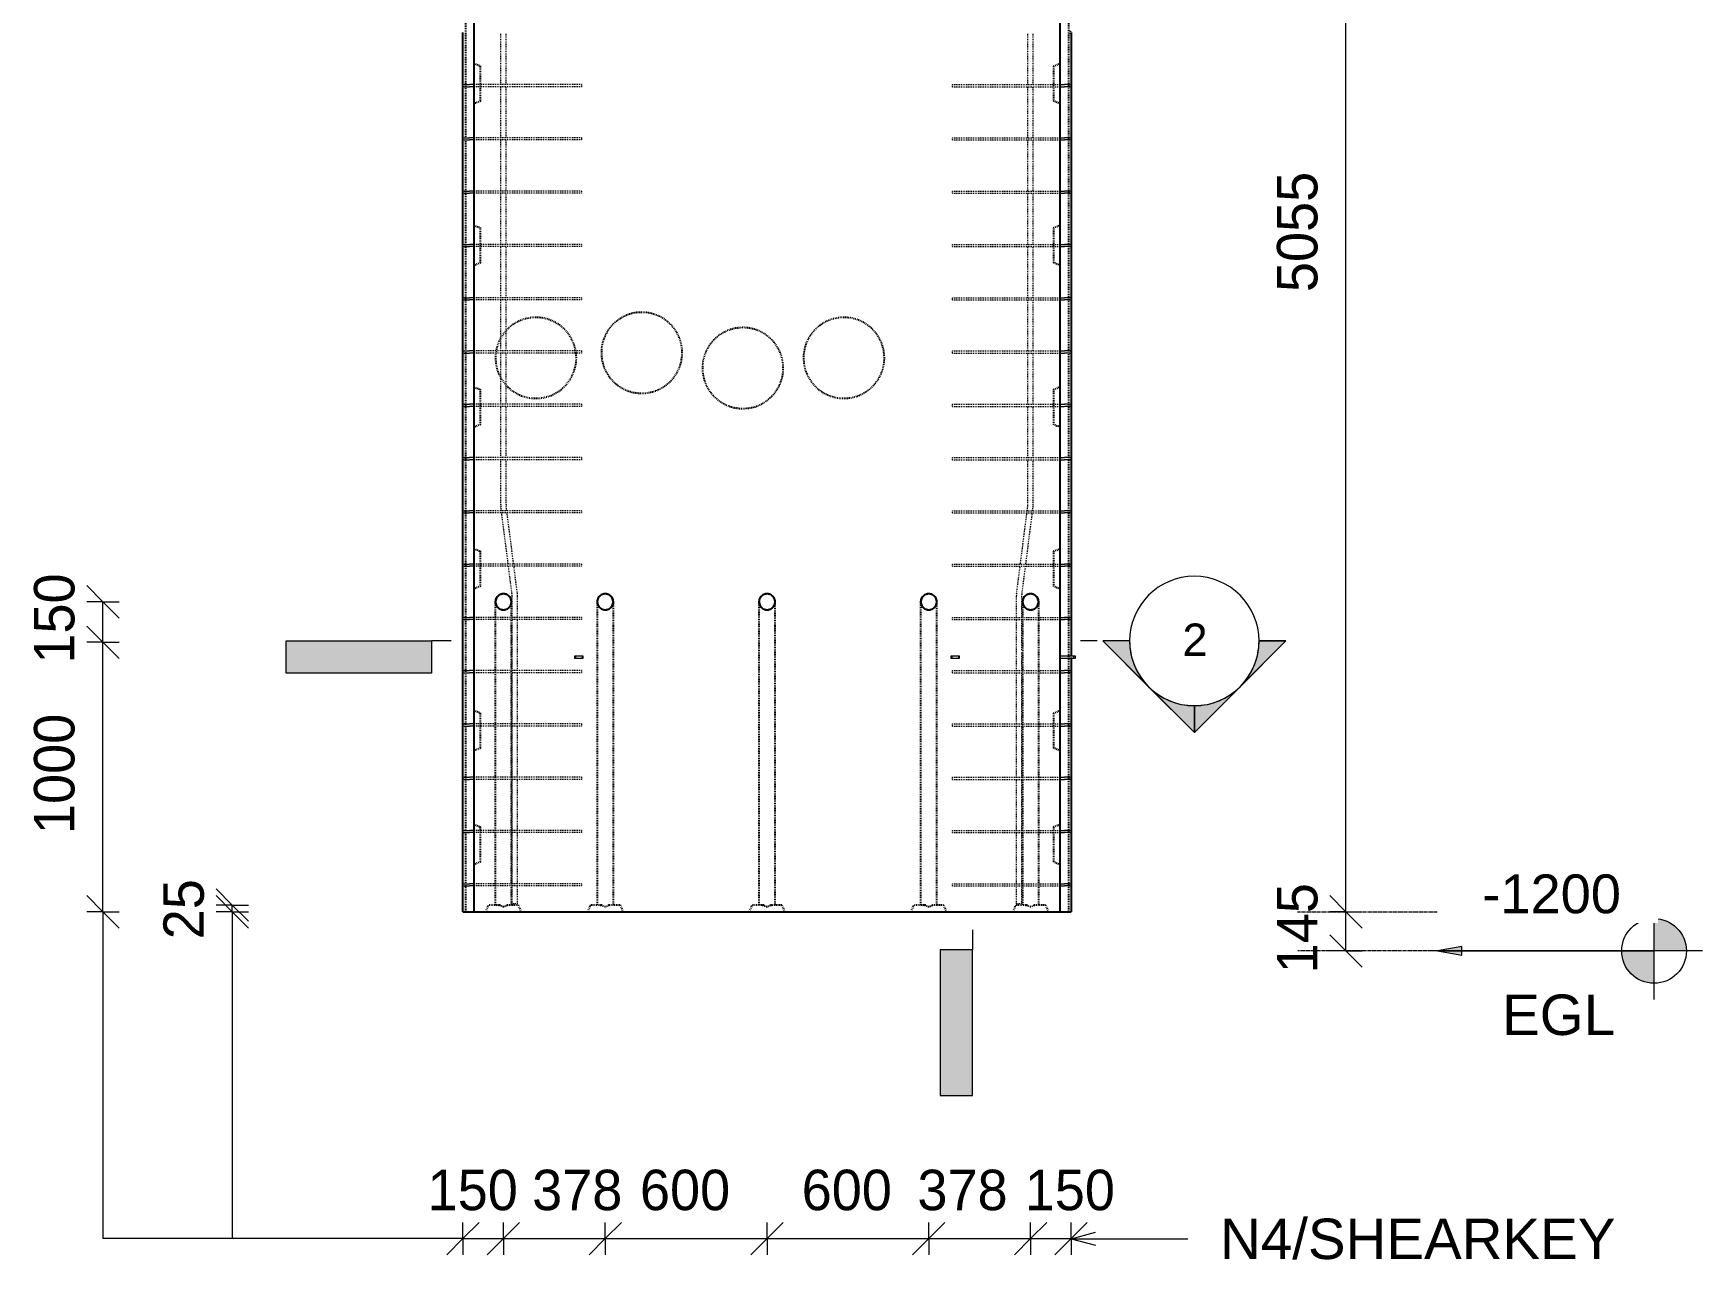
# Model space of a CAD drawing. Header units: millimetres. Extents: x -2679 to 14505, y -2685 to 13006.
# Drawn here: x 1641 to 7834, y -2685 to 1864 of the extents above; entities that cross this region are included whole.
import ezdxf

# ---------------------------------------------------------------- set-up
doc = ezdxf.new("R2010")
doc.units = ezdxf.units.MM
doc.linetypes.add('Dash', pattern=[6.36, 3.18, -3.18])
doc.linetypes.add('Overhead', pattern=[3.97, 2.38, -1.59])
for name, color, linetype, lineweight in [('A-ANNO-DIMS', 211, 'Continuous', 9), ('A-ANNO-DIMS-60', 211, 'Continuous', 9), ('A-DETL-MBND', 5, 'Continuous', 18), ('A-FLOR-OVHD', 1, 'Overhead', 18), ('A-GENM', 13, 'Continuous', 18), ('A-WALL', 113, 'Continuous', 25), ('A-WALL-HDLN', 110, 'Dash', 25), ('G-ANNO-DIMS', 111, 'Continuous', 9), ('G-ANNO-SYMB', 111, 'Continuous', 9), ('G-ANNO-TEXT', 231, 'Continuous', 9), ('S-RBAR', 171, 'Continuous', 18)]:
    doc.layers.add(name, color=color, linetype=linetype, lineweight=lineweight)
doc.styles.add('Arial', font='arial.ttf', dxfattribs={"height": 120})
doc.styles.add('Arial_1', font='arial.ttf', dxfattribs={"height": 150})
doc.styles.add('Arial_2', font='arial.ttf', dxfattribs={"height": 144})
doc.styles.add('Nirmala UI Semilight', font='NirmalaS.ttf', dxfattribs={"height": 150})
doc.dimstyles.new('Arrow_Filled_-_2_5_NI_UI', dxfattribs={"dimscale": 304.8, "dimtxt": 157.104592, "dimasz": 0.393701, "dimexe": 0.19685, "dimexo": 0.0625, "dimgap": 0.19685, "dimtad": 1, "dimdec": 0, "dimzin": 0, "dimdsep": 46, "dimtxsty": 'Nirmala UI Semilight', "dimblk1": 'OBLIQUE', "dimblk2": 'OBLIQUE', "dimsah": 1, "dimcen": 0.09, "dimazin": 0, "dimtfac": 1, "dimtdec": 4, "dimtix": 1, "dimtmove": 2, "dimatfit": 3, "dimfxl": 0.19685, "dimfxlon": 1, "dimtvp": 1, "dimtolj": 1, "dimtzin": 0, "dimarcsym": 2})
doc.dimstyles.new('Arrow_Filled_-_2_5_NI_UI_1', dxfattribs={"dimscale": 304.8, "dimtxt": 157.104592, "dimasz": 0.393701, "dimexe": 0.19685, "dimexo": 0.0625, "dimgap": 0.19685, "dimtad": 1, "dimdec": 0, "dimzin": 0, "dimdsep": 46, "dimtxsty": 'Nirmala UI Semilight', "dimblk1": 'OBLIQUE', "dimblk2": 'OBLIQUE', "dimsah": 1, "dimcen": 0.09, "dimazin": 0, "dimtfac": 1, "dimtdec": 4, "dimtix": 1, "dimtmove": 0, "dimatfit": 3, "dimfxl": 0.19685, "dimfxlon": 1, "dimtvp": 1, "dimtolj": 1, "dimtzin": 0, "dimarcsym": 2})

# ---------------------------------------------------------------- blocks, each defined once
blk = doc.blocks.new('RR spread anchor face based - RR-SA-2_5-200-1726821-Elevation Front')
at = {"layer": 'A-GENM'}
for p, q in [((5045.6, 6760), (5048.1, 6760)), ((5045.6, 6750), (5045.6, 6760)), ((5048.1, 6760), (5073.1, 6760)), ((5048.1, 6760), (5048.1, 6750)), ((5073.1, 6760), (5075.6, 6760)), ((5073.1, 6760), (5073.1, 6750)), ((5075.6, 6760), (5075.6, 6750)), ((5048.1, 6750), (5045.6, 6750)), ((5073.1, 6750), (5048.1, 6750)), ((5075.6, 6750), (5073.1, 6750))]:
    blk.add_line(p, q, dxfattribs=at)
blk = doc.blocks.new('RR spread anchor face based - RR-SA-3_0-200-1726827-Elevation Front')
at = {"layer": 'A-GENM'}
for p, q in [((5450.6, 6760), (5500.6, 6760)), ((5500.6, 6760), (5505.6, 6760)), ((5500.6, 6750), (5500.6, 6760)), ((5505.6, 6760), (5505.6, 6750)), ((5500.6, 6750), (5450.6, 6750)), ((5505.6, 6750), (5500.6, 6750))]:
    blk.add_line(p, q, dxfattribs=at)
blk = doc.blocks.new('Detail View - M_Section Tail - Filled Horizontal-14034-Elevation Front')
at = {"layer": 'G-ANNO-SYMB'}
blk.add_hatch(color=256, dxfattribs=at).paths.add_polyline_path([(3118.2, -510.2), (3118.2, -390.2), (2578.2, -390.2), (2578.2, -510.2)])
for p, q in [((2578.2, -510.2), (2578.2, -390.2)), ((2578.2, -390.2), (3118.2, -390.2)), ((3118.2, -390.2), (3118.2, -510.2)), ((3118.2, -510.2), (2578.2, -510.2))]:
    blk.add_line(p, q, dxfattribs=at)
blk = doc.blocks.new('Detail View - M_Section Head - Filled SHOP DWG-1002450-Elevation Front')
at = {"layer": 'G-ANNO-SYMB'}
h = blk.add_hatch(color=256, dxfattribs=at)
edge = h.paths.add_edge_path()
edge.add_line((5608.6, -390.2), (5708, -390.2))
edge.add_arc((5948, -390.2), 240, 180, 225)
edge.add_line((5778.3, -559.9), (5608.6, -390.2))
h = blk.add_hatch(color=256, dxfattribs=at)
edge = h.paths.add_edge_path()
edge.add_line((6287.4, -390.2), (6117.7, -559.9))
edge.add_arc((5948, -390.2), 240, 315, 360)
edge.add_line((6188, -390.2), (6287.4, -390.2))
h = blk.add_hatch(color=256, dxfattribs=at)
edge = h.paths.add_edge_path()
edge.add_line((5948, -729.6), (5778.3, -559.9))
edge.add_arc((5948, -390.2), 240, 225, 270)
edge.add_line((5948, -630.2), (5948, -729.6))
h = blk.add_hatch(color=256, dxfattribs=at)
edge = h.paths.add_edge_path()
edge.add_line((5948, -729.6), (5948, -630.2))
edge.add_arc((5948, -390.2), 240, 270, 315)
edge.add_line((6117.7, -559.9), (5948, -729.6))
for p, q in [((5948, -729.6), (5608.6, -390.2)), ((5708, -390.2), (5608.6, -390.2)), ((5608.6, -390.2), (5778.3, -559.9)), ((5708, -390.2), (5608.6, -390.2)), ((5948, -729.6), (6287.4, -390.2)), ((6117.7, -559.9), (6287.4, -390.2)), ((6188, -390.2), (6287.4, -390.2)), ((6287.4, -390.2), (6188, -390.2)), ((5778.3, -559.9), (5948, -729.6)), ((5948, -729.6), (6117.7, -559.9)), ((5948, -630.2), (5948, -729.6)), ((5948, -729.6), (5948, -630.2))]:
    blk.add_line(p, q, dxfattribs=at)
for start, end in [(360, 180), (180, 360), (180, 225), (315, 0), (225, 270), (270, 315)]:
    blk.add_arc((5948, -390.2), 240, start, end, dxfattribs=at)
blk = doc.blocks.new('DIMBLOCK1-Elevation Front')
at = {"layer": 'A-ANNO-DIMS-60'}
for p, q in [((3234.6, -2607.4), (3294.6, -2547.4)), ((3234.6, -2607.4), (3234.6, -2547.4)), ((3384.6, -2607.4), (3444.6, -2547.4)), ((3384.6, -2607.4), (3384.6, -2547.4)), ((3234.6, -2607.4), (3174.6, -2667.4)), ((3234.6, -2607.4), (3384.6, -2607.4)), ((3234.6, -2607.4), (3234.6, -2667.4)), ((3384.6, -2607.4), (3324.6, -2667.4)), ((3384.6, -2607.4), (3384.6, -2667.4))]:
    blk.add_line(p, q, dxfattribs=at)
at = {"layer": 'A-ANNO-DIMS-60', "color": 0, "insert": (3103.4, -2351.7), "char_height": 150, "width": 370.196, "attachment_point": 1, "line_spacing_factor": 1.142579, "style": 'Nirmala UI Semilight'}
blk.add_mtext('150', dxfattribs=at)
blk = doc.blocks.new('_Oblique')
at = {"color": 0, "linetype": 'ByBlock', "lineweight": -2}
blk.add_line((-0.5, -0.5), (0.5, 0.5), dxfattribs=at)
blk = doc.blocks.new('DIMBLOCK2-Elevation Front')
at = {"layer": 'A-ANNO-DIMS-60'}
for p, q in [((3384.6, -2607.4), (3444.6, -2547.4)), ((3384.6, -2607.4), (3384.6, -2547.4)), ((3762.6, -2607.4), (3822.6, -2547.4)), ((3762.6, -2607.4), (3762.6, -2547.4)), ((3384.6, -2607.4), (3324.6, -2667.4)), ((3384.6, -2607.4), (3762.6, -2607.4)), ((3384.6, -2607.4), (3384.6, -2667.4)), ((3762.6, -2607.4), (3702.6, -2667.4)), ((3762.6, -2607.4), (3762.6, -2667.4))]:
    blk.add_line(p, q, dxfattribs=at)
at = {"layer": 'A-ANNO-DIMS-60', "color": 0, "insert": (3491.1, -2351.7), "char_height": 150, "width": 404.473, "attachment_point": 1, "line_spacing_factor": 1.142579, "style": 'Nirmala UI Semilight'}
blk.add_mtext('378', dxfattribs=at)
blk = doc.blocks.new('DIMBLOCK3-Elevation Front')
at = {"layer": 'A-ANNO-DIMS-60'}
for p, q in [((3762.6, -2607.4), (3822.6, -2547.4)), ((3762.6, -2607.4), (3762.6, -2547.4)), ((4362.6, -2607.4), (4422.6, -2547.4)), ((4362.6, -2607.4), (4362.6, -2547.4)), ((3762.6, -2607.4), (3702.6, -2667.4)), ((3762.6, -2607.4), (4362.6, -2607.4)), ((3762.6, -2607.4), (3762.6, -2667.4)), ((4362.6, -2607.4), (4302.6, -2667.4)), ((4362.6, -2607.4), (4362.6, -2667.4))]:
    blk.add_line(p, q, dxfattribs=at)
at = {"layer": 'A-ANNO-DIMS-60', "color": 0, "insert": (3891.2, -2351.7), "char_height": 150, "width": 411.328, "attachment_point": 1, "line_spacing_factor": 1.142579, "style": 'Nirmala UI Semilight'}
blk.add_mtext('600', dxfattribs=at)
blk = doc.blocks.new('DIMBLOCK4-Elevation Front')
at = {"layer": 'A-ANNO-DIMS-60'}
for p, q in [((4362.6, -2607.4), (4422.6, -2547.4)), ((4362.6, -2607.4), (4362.6, -2547.4)), ((4962.6, -2607.4), (5022.6, -2547.4)), ((4962.6, -2607.4), (4962.6, -2547.4)), ((4362.6, -2607.4), (4302.6, -2667.4)), ((4362.6, -2607.4), (4962.6, -2607.4)), ((4362.6, -2607.4), (4362.6, -2667.4)), ((4962.6, -2607.4), (4902.6, -2667.4)), ((4962.6, -2607.4), (4962.6, -2667.4))]:
    blk.add_line(p, q, dxfattribs=at)
at = {"layer": 'A-ANNO-DIMS-60', "color": 0, "insert": (4491.2, -2351.7), "char_height": 150, "width": 411.328, "attachment_point": 1, "line_spacing_factor": 1.142579, "style": 'Nirmala UI Semilight'}
blk.add_mtext('600', dxfattribs=at)
blk = doc.blocks.new('DIMBLOCK5-Elevation Front')
at = {"layer": 'A-ANNO-DIMS-60'}
for p, q in [((4962.6, -2607.4), (5022.6, -2547.4)), ((4962.6, -2607.4), (4962.6, -2547.4)), ((5340.6, -2607.4), (5400.6, -2547.4)), ((5340.6, -2607.4), (5340.6, -2547.4)), ((4962.6, -2607.4), (4902.6, -2667.4)), ((4962.6, -2607.4), (5340.6, -2607.4)), ((4962.6, -2607.4), (4962.6, -2667.4)), ((5340.6, -2607.4), (5280.6, -2667.4)), ((5340.6, -2607.4), (5340.6, -2667.4))]:
    blk.add_line(p, q, dxfattribs=at)
at = {"layer": 'A-ANNO-DIMS-60', "color": 0, "insert": (4920.6, -2351.7), "char_height": 150, "width": 404.473, "attachment_point": 1, "line_spacing_factor": 1.142579, "style": 'Nirmala UI Semilight'}
blk.add_mtext('378', dxfattribs=at)
blk = doc.blocks.new('DIMBLOCK6-Elevation Front')
at = {"layer": 'A-ANNO-DIMS-60'}
for p, q in [((5340.6, -2607.4), (5400.6, -2547.4)), ((5340.6, -2607.4), (5340.6, -2547.4)), ((5490.6, -2607.4), (5550.6, -2547.4)), ((5490.6, -2607.4), (5490.6, -2547.4)), ((5340.6, -2607.4), (5280.6, -2667.4)), ((5340.6, -2607.4), (5490.6, -2607.4)), ((5340.6, -2607.4), (5340.6, -2667.4)), ((5490.6, -2607.4), (5430.6, -2667.4)), ((5490.6, -2607.4), (5490.6, -2667.4))]:
    blk.add_line(p, q, dxfattribs=at)
at = {"layer": 'A-ANNO-DIMS-60', "color": 0, "insert": (5318.7, -2351.7), "char_height": 150, "width": 370.196, "attachment_point": 1, "line_spacing_factor": 1.142579, "style": 'Nirmala UI Semilight'}
blk.add_mtext('150', dxfattribs=at)
blk = doc.blocks.new('DIMBLOCK7-Elevation Front')
at = {"layer": 'A-ANNO-DIMS-60'}
for p, q in [((2378.7, -1370), (2318.7, -1310)), ((2378.7, -1395), (2318.7, -1335)), ((2378.7, -1370), (2318.7, -1370)), ((2378.7, -1395), (2318.7, -1395)), ((2378.7, -1395), (2378.7, -1370)), ((2378.7, -1370), (2438.7, -1430)), ((2378.7, -1370), (2438.7, -1370)), ((2378.7, -1395), (2438.7, -1455)), ((2378.7, -1395), (2438.7, -1395))]:
    blk.add_line(p, q, dxfattribs=at)
at = {"layer": 'A-ANNO-DIMS-60', "color": 0, "insert": (2123, -1496.8), "char_height": 150, "width": 274.219, "attachment_point": 1, "rotation": 90, "line_spacing_factor": 1.142579, "style": 'Nirmala UI Semilight'}
blk.add_mtext('25', dxfattribs=at)
blk = doc.blocks.new('DIMBLOCK8-Elevation Front')
at = {"layer": 'A-ANNO-DIMS-60'}
for p, q in [((1898.7, -395), (1838.7, -335)), ((1898.7, -395), (1838.7, -395)), ((1898.7, -1395), (1898.7, -395)), ((1898.7, -395), (1958.7, -455)), ((1898.7, -395), (1958.7, -395)), ((1898.7, -1395), (1838.7, -1335)), ((1898.7, -1395), (1838.7, -1395)), ((1898.7, -1395), (1958.7, -1455)), ((1898.7, -1395), (1958.7, -1395))]:
    blk.add_line(p, q, dxfattribs=at)
at = {"layer": 'A-ANNO-DIMS-60', "color": 0, "insert": (1643, -1106.4), "char_height": 150, "width": 507.305, "attachment_point": 1, "rotation": 90, "line_spacing_factor": 1.142579, "style": 'Nirmala UI Semilight'}
blk.add_mtext('1000', dxfattribs=at)
blk = doc.blocks.new('DIMBLOCK9-Elevation Front')
at = {"layer": 'A-ANNO-DIMS-60'}
for p, q in [((1898.7, -245), (1838.7, -185)), ((1898.7, -245), (1838.7, -245)), ((1898.7, -395), (1898.7, -245)), ((1898.7, -245), (1958.7, -305)), ((1898.7, -245), (1958.7, -245)), ((1898.7, -395), (1838.7, -335)), ((1898.7, -395), (1838.7, -395)), ((1898.7, -395), (1958.7, -455)), ((1898.7, -395), (1958.7, -395))]:
    blk.add_line(p, q, dxfattribs=at)
at = {"layer": 'A-ANNO-DIMS-60', "color": 0, "insert": (1643, -474.2), "char_height": 150, "width": 370.196, "attachment_point": 1, "rotation": 90, "line_spacing_factor": 1.142579, "style": 'Nirmala UI Semilight'}
blk.add_mtext('150', dxfattribs=at)
blk = doc.blocks.new('DIMBLOCK81-Elevation Front')
at = {"layer": 'A-ANNO-DIMS-60'}
for p, q in [((6510.3, -1395), (6450.3, -1335)), ((6510.3, -1395), (6450.3, -1395)), ((6510.3, -1540), (6510.3, -1395)), ((6510.3, -1395), (6570.3, -1455)), ((6510.3, -1395), (6570.3, -1395)), ((6510.3, -1540), (6450.3, -1480)), ((6510.3, -1540), (6450.3, -1540)), ((6510.3, -1540), (6570.3, -1600)), ((6510.3, -1540), (6570.3, -1540))]:
    blk.add_line(p, q, dxfattribs=at)
at = {"layer": 'A-ANNO-DIMS-60', "color": 0, "insert": (6254.6, -1623.2), "char_height": 150, "width": 373.623, "attachment_point": 1, "rotation": 90, "line_spacing_factor": 1.142579, "style": 'Nirmala UI Semilight'}
blk.add_mtext('145', dxfattribs=at)
blk = doc.blocks.new('DIMBLOCK82-Elevation Front')
at = {"layer": 'A-ANNO-DIMS-60'}
for p, q in [((6510.3, 3660), (6450.3, 3720)), ((6510.3, 3660), (6450.3, 3660)), ((6510.3, -1395), (6510.3, 3660)), ((6510.3, 3660), (6570.3, 3600)), ((6510.3, 3660), (6570.3, 3660)), ((6510.3, -1395), (6450.3, -1335)), ((6510.3, -1395), (6450.3, -1395)), ((6510.3, -1395), (6570.3, -1455)), ((6510.3, -1395), (6570.3, -1395))]:
    blk.add_line(p, q, dxfattribs=at)
at = {"layer": 'A-ANNO-DIMS-60', "color": 0, "insert": (6254.6, 904), "char_height": 150, "width": 548.438, "attachment_point": 1, "rotation": 90, "line_spacing_factor": 1.142579, "style": 'Nirmala UI Semilight'}
blk.add_mtext('5055', dxfattribs=at)
blk = doc.blocks.new('Spot Elevations - M_Spot Elevation - Target Filled-10609-Elevation Front')
at = {"layer": 'G-ANNO-DIMS'}
h = blk.add_hatch(color=256, dxfattribs=at)
edge = h.paths.add_edge_path()
edge.add_line((7645.4, 7660), (7765.4, 7660))
edge.add_arc((7645.4, 7660), 120, 0, 90)
edge.add_line((7645.4, 7780), (7645.4, 7660))
h = blk.add_hatch(color=256, dxfattribs=at)
edge = h.paths.add_edge_path()
edge.add_line((7645.4, 7660), (7525.4, 7660))
edge.add_arc((7645.4, 7660), 120, 180, 270)
edge.add_line((7645.4, 7540), (7645.4, 7660))
for p, q in [((7645.4, 7480), (7645.4, 7840)), ((7825.4, 7660), (6805.4, 7660))]:
    blk.add_line(p, q, dxfattribs=at)
blk.add_circle((7645.4, 7660), 120, dxfattribs=at)

msp = doc.modelspace()

# ---------------------------------------------------------------- hatches: boundary and pattern name
at = {"layer": 'G-ANNO-DIMS'}
msp.add_hatch(color=256, dxfattribs=at).paths.add_polyline_path([(6850.6, -1540), (6940.6, -1555.9), (6940.6, -1524.1)])

# ---------------------------------------------------------------- linework, layer by layer
at = {"layer": 'A-DETL-MBND'}
for p, q in [((1898.7, -1395), (1898.7, -2607.4)), ((2378.7, -1395), (2378.7, -2607.4)), ((3234.6, -2607.4), (1898.7, -2607.4))]:
    msp.add_line(p, q, dxfattribs=at)
at = {"layer": 'A-FLOR-OVHD'}
for p, q in [((6330.6, -1395), (6850.6, -1395)), ((6850.6, -1540), (6330.6, -1540))]:
    msp.add_line(p, q, dxfattribs=at)
at = {"layer": 'A-WALL'}
for p, q in [((3274.6, 7060), (3274.6, -1395)), ((5450.6, -1395), (5450.6, 7060)), ((3234.6, 1670.4), (3234.6, 1867.3)), ((5490.6, 1867.3), (5490.6, 1670.4)), ((3234.6, 1472.7), (3234.6, 1669.6)), ((5490.6, 1669.6), (5490.6, 1472.7)), ((3234.6, 1275), (3234.6, 1472)), ((5490.6, 1472), (5490.6, 1275)), ((3234.6, 1077.4), (3234.6, 1274.3)), ((5490.6, 1274.3), (5490.6, 1077.4)), ((3234.6, 879.7), (3234.6, 1076.6)), ((5490.6, 1076.6), (5490.6, 879.7)), ((3234.6, 682), (3234.6, 879)), ((5490.6, 879), (5490.6, 682)), ((3234.6, 484.4), (3234.6, 681.3)), ((5490.6, 681.3), (5490.6, 484.4)), ((3234.6, 286.7), (3234.6, 483.6)), ((5490.6, 483.6), (5490.6, 286.7)), ((3234.6, 89), (3234.6, 286)), ((5490.6, 286), (5490.6, 89)), ((3234.6, -108.6), (3234.6, 88.3)), ((5490.6, 88.3), (5490.6, -108.6)), ((3234.6, -306.3), (3234.6, -109.4)), ((5490.6, -109.4), (5490.6, -306.3)), ((3234.6, -504), (3234.6, -307)), ((5490.6, -307), (5490.6, -445)), ((5490.6, -455), (5490.6, -504)), ((3234.6, -701.6), (3234.6, -504.7)), ((5490.6, -504.7), (5490.6, -701.6)), ((3234.6, -899.3), (3234.6, -702.4)), ((5490.6, -702.4), (5490.6, -899.3)), ((3234.6, -1097), (3234.6, -900)), ((5490.6, -900), (5490.6, -1097)), ((3234.6, -1294.6), (3234.6, -1097.7)), ((5490.6, -1097.7), (5490.6, -1294.6)), ((3234.6, -1395), (3234.6, -1295.4)), ((5490.6, -1295.4), (5490.6, -1395)), ((3234.6, -1395), (5490.6, -1395))]:
    msp.add_line(p, q, dxfattribs=at)
at = {"layer": 'A-WALL', "flags": 128}
for points in [[(3384.6, -215), (3369.5, -219), (3358.5, -230.1), (3354.6, -245)], [(3354.6, -245), (3358.6, -260), (3369.6, -271), (3384.6, -275)], [(3414.6, -245), (3410.5, -230), (3399.5, -219), (3384.6, -215)], [(3384.6, -275), (3399.6, -271), (3410.6, -259.9), (3414.6, -245)], [(3414.6, -250.7), (3414.6, -245.1), (3414.6, -245)], [(3762.6, -215), (3747.5, -219), (3736.5, -230.1), (3732.6, -245)], [(3732.6, -245), (3736.6, -260), (3747.6, -271), (3762.6, -275)], [(3792.6, -245), (3788.5, -230), (3777.5, -219), (3762.6, -215)], [(3762.6, -275), (3777.6, -271), (3788.6, -259.9), (3792.6, -245)], [(3792.6, -250.7), (3792.6, -245.1), (3792.6, -245)], [(4362.6, -215), (4347.5, -219), (4336.5, -230.1), (4332.6, -245)], [(4332.6, -245), (4336.6, -260), (4347.6, -271), (4362.6, -275)], [(4392.6, -245), (4388.5, -230), (4377.5, -219), (4362.6, -215)], [(4362.6, -275), (4377.6, -271), (4388.6, -259.9), (4392.6, -245)], [(4392.6, -250.7), (4392.6, -245.1), (4392.6, -245)], [(4962.6, -215), (4947.5, -219), (4936.5, -230.1), (4932.6, -245)], [(4932.6, -245), (4936.6, -260), (4947.6, -271), (4962.6, -275)], [(4992.6, -245), (4988.5, -230), (4977.5, -219), (4962.6, -215)], [(4962.6, -275), (4977.6, -271), (4988.6, -259.9), (4992.6, -245)], [(4992.6, -250.7), (4992.6, -245.1), (4992.6, -245)], [(5340.6, -215), (5325.5, -219), (5314.5, -230.1), (5310.6, -245)], [(5310.6, -245), (5314.6, -260), (5325.6, -271), (5340.6, -275)], [(5370.6, -245), (5366.5, -230), (5355.5, -219), (5340.6, -215)], [(5340.6, -275), (5355.6, -271), (5366.6, -259.9), (5370.6, -245)], [(5370.6, -250.7), (5370.6, -245.1), (5370.6, -245)]]:
    msp.add_lwpolyline(points, dxfattribs=at)
at = {"layer": 'A-WALL'}
for centre, start, end in [((3384.6, -245), 150.67276, 179.61938), ((3384.6, -245), 180.42458, 209.72327), ((3384.6, -245), 120.8303, 149.60531), ((3384.6, -245), 90.72253, 119.4223), ((3384.6, -245), 61.01869, 89.26639), ((3384.6, -245), 30.83105, 59.60453), ((3384.6, -245), 0.37775, 29.77057), ((3384.6, -245), 330.71898, 359.57221), ((3762.6, -245), 150.67276, 179.61938), ((3762.6, -245), 180.42458, 209.72327), ((3762.6, -245), 120.8303, 149.60531), ((3762.6, -245), 90.72253, 119.4223), ((3762.6, -245), 61.01869, 89.26639), ((3762.6, -245), 30.83105, 59.60453), ((3762.6, -245), 0.37775, 29.77057), ((3762.6, -245), 330.71898, 359.57221), ((4362.6, -245), 150.67276, 179.61938), ((4362.6, -245), 180.42458, 209.72327), ((4362.6, -245), 120.8303, 149.60531), ((4362.6, -245), 90.72253, 119.4223), ((4362.6, -245), 61.01869, 89.26639), ((4362.6, -245), 30.83105, 59.60453), ((4362.6, -245), 0.37775, 29.77057), ((4362.6, -245), 330.71898, 359.57221), ((4962.6, -245), 150.67276, 179.61938), ((4962.6, -245), 180.42458, 209.72327), ((4962.6, -245), 120.8303, 149.60531), ((4962.6, -245), 90.72253, 119.4223), ((4962.6, -245), 61.01869, 89.26639), ((4962.6, -245), 30.83105, 59.60453), ((4962.6, -245), 0.37775, 29.77057), ((4962.6, -245), 330.71898, 359.57221), ((5340.6, -245), 150.67276, 179.61938), ((5340.6, -245), 180.42458, 209.72327), ((5340.6, -245), 120.8303, 149.60531), ((5340.6, -245), 90.72253, 119.4223), ((5340.6, -245), 61.01869, 89.26639), ((5340.6, -245), 30.83105, 59.60453), ((5340.6, -245), 0.37775, 29.77057), ((5340.6, -245), 330.71898, 359.57221), ((3384.6, -245), 210.81301, 239.62313), ((3384.6, -245), 241.01714, 269.26798), ((3384.6, -245), 270.72094, 299.4239), ((3384.6, -245), 300.81203, 329.62414), ((3762.6, -245), 210.81301, 239.62313), ((3762.6, -245), 241.01714, 269.26798), ((3762.6, -245), 270.72094, 299.4239), ((3762.6, -245), 300.81203, 329.62414), ((4362.6, -245), 210.81301, 239.62313), ((4362.6, -245), 241.01714, 269.26798), ((4362.6, -245), 270.72094, 299.4239), ((4362.6, -245), 300.81203, 329.62414), ((4962.6, -245), 210.81301, 239.62313), ((4962.6, -245), 241.01714, 269.26798), ((4962.6, -245), 270.72094, 299.4239), ((4962.6, -245), 300.81203, 329.62414), ((5340.6, -245), 210.81301, 239.62313), ((5340.6, -245), 241.01714, 269.26798), ((5340.6, -245), 270.72094, 299.4239), ((5340.6, -245), 300.81203, 329.62414)]:
    msp.add_arc(centre, 30, start, end, dxfattribs=at)
at = {"layer": 'A-WALL-HDLN'}
for p, q in [((3244.6, -1395), (3244.6, 3650.4)), ((5480.6, 3650.4), (5480.6, -1395)), ((3274.6, 1752.5), (3299.6, 1742.5)), ((3299.6, 1612.5), (3299.6, 1742.5)), ((5425.6, 1742.5), (5450.6, 1752.5)), ((5425.6, 1742.5), (5425.6, 1612.5)), ((3299.6, 1612.5), (3274.6, 1602.5)), ((5450.6, 1602.5), (5425.6, 1612.5)), ((3274.6, 1152.5), (3299.6, 1142.5)), ((3299.6, 1012.5), (3299.6, 1142.5)), ((5425.6, 1142.5), (5450.6, 1152.5)), ((5425.6, 1142.5), (5425.6, 1012.5)), ((3299.6, 1012.5), (3274.6, 1002.5)), ((5450.6, 1002.5), (5425.6, 1012.5)), ((3274.6, 552.5), (3299.6, 542.5)), ((3299.6, 412.5), (3299.6, 542.5)), ((5425.6, 542.5), (5450.6, 552.5)), ((5425.6, 542.5), (5425.6, 412.5)), ((3299.6, 412.5), (3274.6, 402.5)), ((5450.6, 402.5), (5425.6, 412.5)), ((3274.6, -47.5), (3299.6, -57.5)), ((3299.6, -187.5), (3299.6, -57.5)), ((5425.6, -57.5), (5450.6, -47.5)), ((5425.6, -57.5), (5425.6, -187.5)), ((3299.6, -187.5), (3274.6, -197.5)), ((5450.6, -197.5), (5425.6, -187.5)), ((3354.6, -335), (3354.6, -1370)), ((3414.6, -1370), (3414.6, -335)), ((3732.6, -335), (3732.6, -1370)), ((3792.6, -1370), (3792.6, -335)), ((4332.6, -335), (4332.6, -1370)), ((4392.6, -1370), (4392.6, -335)), ((4932.6, -335), (4932.6, -1370)), ((4992.6, -1370), (4992.6, -335)), ((5310.6, -335), (5310.6, -1370)), ((5370.6, -1370), (5370.6, -335)), ((5490.6, -445), (5490.6, -455)), ((3274.6, -647.5), (3299.6, -657.5)), ((3299.6, -787.5), (3299.6, -657.5)), ((5425.6, -657.5), (5450.6, -647.5)), ((5425.6, -657.5), (5425.6, -787.5)), ((3299.6, -787.5), (3274.6, -797.5)), ((5450.6, -797.5), (5425.6, -787.5)), ((3274.6, -1070), (3299.6, -1080)), ((3299.6, -1210), (3299.6, -1080)), ((5425.6, -1080), (5450.6, -1070)), ((5425.6, -1080), (5425.6, -1210)), ((3299.6, -1210), (3274.6, -1220)), ((5450.6, -1220), (5425.6, -1210)), ((3319.6, -1395), (3329.6, -1370)), ((3372.6, -1370), (3329.6, -1370)), ((3366, -1370), (3372.6, -1370)), ((3396.6, -1370), (3403.2, -1370)), ((3439.6, -1370), (3396.6, -1370)), ((3439.6, -1370), (3449.6, -1395)), ((3697.6, -1395), (3707.6, -1370)), ((3750.6, -1370), (3707.6, -1370)), ((3744, -1370), (3750.6, -1370)), ((3774.6, -1370), (3781.2, -1370)), ((3817.6, -1370), (3774.6, -1370)), ((3817.6, -1370), (3827.6, -1395)), ((4297.6, -1395), (4307.6, -1370)), ((4350.6, -1370), (4307.6, -1370)), ((4344, -1370), (4350.6, -1370)), ((4374.6, -1370), (4381.2, -1370)), ((4417.6, -1370), (4374.6, -1370)), ((4417.6, -1370), (4427.6, -1395)), ((4897.6, -1395), (4907.6, -1370)), ((4950.6, -1370), (4907.6, -1370)), ((4944, -1370), (4950.6, -1370)), ((4974.6, -1370), (4981.2, -1370)), ((5017.6, -1370), (4974.6, -1370)), ((5017.6, -1370), (5027.6, -1395)), ((5275.6, -1395), (5285.6, -1370)), ((5328.6, -1370), (5285.6, -1370)), ((5322, -1370), (5328.6, -1370)), ((5352.6, -1370), (5359.2, -1370)), ((5395.6, -1370), (5352.6, -1370)), ((5395.6, -1370), (5405.6, -1395))]:
    msp.add_line(p, q, dxfattribs=at)
at = {"layer": 'A-WALL-HDLN', "flags": 128}
for points in [[(3354.6, -245.4), (3354.6, -249.1), (3354.6, -261), (3354.6, -279.7), (3354.6, -303.4), (3354.6, -330), (3354.6, -335)], [(3732.6, -245.4), (3732.6, -249.1), (3732.6, -261), (3732.6, -279.7), (3732.6, -303.4), (3732.6, -330), (3732.6, -335)], [(4332.6, -245.4), (4332.6, -249.1), (4332.6, -261), (4332.6, -279.7), (4332.6, -303.4), (4332.6, -330), (4332.6, -335)], [(4932.6, -245.4), (4932.6, -249.1), (4932.6, -261), (4932.6, -279.7), (4932.6, -303.4), (4932.6, -330), (4932.6, -335)], [(5310.6, -245.4), (5310.6, -249.1), (5310.6, -261), (5310.6, -279.7), (5310.6, -303.4), (5310.6, -330), (5310.6, -335)], [(3414.6, -335), (3414.6, -308.1), (3414.6, -283.7), (3414.6, -264), (3414.6, -250.7)], [(3792.6, -335), (3792.6, -308.1), (3792.6, -283.7), (3792.6, -264), (3792.6, -250.7)], [(4392.6, -335), (4392.6, -308.1), (4392.6, -283.7), (4392.6, -264), (4392.6, -250.7)], [(4992.6, -335), (4992.6, -308.1), (4992.6, -283.7), (4992.6, -264), (4992.6, -250.7)], [(5370.6, -335), (5370.6, -308.1), (5370.6, -283.7), (5370.6, -264), (5370.6, -250.7)], [(3384.6, -1376.2), (3381.5, -1375.9), (3378.4, -1374.7), (3375.5, -1372.7), (3372.6, -1370)], [(3396.6, -1370), (3393.7, -1372.7), (3390.7, -1374.7), (3387.6, -1375.9), (3384.6, -1376.2)], [(3762.6, -1376.2), (3759.5, -1375.9), (3756.4, -1374.7), (3753.5, -1372.7), (3750.6, -1370)], [(3774.6, -1370), (3771.7, -1372.7), (3768.7, -1374.7), (3765.6, -1375.9), (3762.6, -1376.2)], [(4362.6, -1376.2), (4359.5, -1375.9), (4356.4, -1374.7), (4353.5, -1372.7), (4350.6, -1370)], [(4374.6, -1370), (4371.7, -1372.7), (4368.7, -1374.7), (4365.6, -1375.9), (4362.6, -1376.2)], [(4962.6, -1376.2), (4959.5, -1375.9), (4956.4, -1374.7), (4953.5, -1372.7), (4950.6, -1370)], [(4974.6, -1370), (4971.7, -1372.7), (4968.7, -1374.7), (4965.6, -1375.9), (4962.6, -1376.2)], [(5340.6, -1376.2), (5337.5, -1375.9), (5334.4, -1374.7), (5331.5, -1372.7), (5328.6, -1370)], [(5352.6, -1370), (5349.7, -1372.7), (5346.7, -1374.7), (5343.6, -1375.9), (5340.6, -1376.2)]]:
    msp.add_lwpolyline(points, dxfattribs=at)
at = {"layer": 'A-WALL-HDLN'}
for centre, start, end in [((3505.2, 660), 0, 150.70185), ((3897.9, 678.9), 0, 180), ((4648, 660), 0, 180), ((4272.9, 622.2), 0, 180), ((3505.2, 660), 150.80117, 180), ((3505.2, 660), 180, 209.19883), ((3505.2, 660), 209.29815, 0), ((3897.9, 678.9), 180, 0), ((4272.9, 622.2), 180, 0), ((4648, 660), 180, 0)]:
    msp.add_arc(centre, 150, start, end, dxfattribs=at)
at = {"layer": 'G-ANNO-DIMS'}
for p, q in [((6940.6, -1524.1), (6850.6, -1540)), ((6850.6, -1540), (6940.6, -1555.9)), ((6850.6, -1540), (7393.4, -1540)), ((6940.6, -1555.9), (6940.6, -1524.1)), ((7393.4, -1540), (7653.8, -1540))]:
    msp.add_line(p, q, dxfattribs=at)
at = {"layer": 'G-ANNO-SYMB'}
for p, q in [((3190.6, -390.2), (3118.2, -390.2)), ((5588, -390.2), (5526, -390.2)), ((5125, -1461.7), (5125, -1536.2))]:
    msp.add_line(p, q, dxfattribs=at)
at = {"layer": 'G-ANNO-TEXT', "color": 7}
for q in [(5580.7, -2583.9), (5580.7, -2632.1), (5923.3, -2608)]:
    msp.add_line((5490.7, -2608), q, dxfattribs=at)
at = {"layer": 'S-RBAR', "linetype": 'Dash'}
for p, q in [((3374.6, 1674), (3374.6, 1863.7)), ((3394.6, 1674), (3394.6, 1863.7)), ((5330.6, 1674), (5330.6, 1863.7)), ((5350.6, 1674), (5350.6, 1863.7)), ((3674.6, 1674), (3274.6, 1674)), ((3674.6, 1674), (3674.6, 1666)), ((5050.6, 1674), (5450.5, 1674)), ((5050.6, 1666), (5050.6, 1674)), ((3674.6, 1666), (3274.6, 1666)), ((3374.6, 1476.3), (3374.6, 1666)), ((3394.6, 1476.3), (3394.6, 1666)), ((5050.6, 1666), (5450.5, 1666)), ((5330.6, 1476.3), (5330.6, 1666)), ((5350.6, 1476.3), (5350.6, 1666)), ((3674.6, 1476.3), (3274.6, 1476.3)), ((3674.6, 1468.3), (3274.6, 1468.3)), ((3374.6, 1278.7), (3374.6, 1468.3)), ((3394.6, 1278.7), (3394.6, 1468.3)), ((3674.6, 1476.3), (3674.6, 1468.3)), ((5050.6, 1476.3), (5450.5, 1476.3)), ((5050.6, 1468.3), (5050.6, 1476.3)), ((5050.6, 1468.3), (5450.5, 1468.3)), ((5330.6, 1278.7), (5330.6, 1468.3)), ((5350.6, 1278.7), (5350.6, 1468.3)), ((3674.6, 1278.7), (3274.6, 1278.7)), ((3674.6, 1270.7), (3274.6, 1270.7)), ((3374.6, 1081), (3374.6, 1270.7)), ((3394.6, 1081), (3394.6, 1270.7)), ((3674.6, 1278.7), (3674.6, 1270.7)), ((5050.6, 1278.7), (5450.5, 1278.7)), ((5050.6, 1270.7), (5050.6, 1278.7)), ((5050.6, 1270.7), (5450.5, 1270.7)), ((5330.6, 1081), (5330.6, 1270.7)), ((5350.6, 1081), (5350.6, 1270.7)), ((3674.6, 1081), (3274.6, 1081)), ((3674.6, 1073), (3274.6, 1073)), ((3374.6, 883.3), (3374.6, 1073)), ((3394.6, 883.3), (3394.6, 1073)), ((3674.6, 1081), (3674.6, 1073)), ((5050.6, 1081), (5450.5, 1081)), ((5050.6, 1073), (5050.6, 1081)), ((5050.6, 1073), (5450.5, 1073)), ((5330.6, 883.3), (5330.6, 1073)), ((5350.6, 883.3), (5350.6, 1073)), ((3674.6, 883.3), (3274.6, 883.3)), ((3674.6, 875.3), (3274.6, 875.3)), ((3374.6, 685.7), (3374.6, 875.3)), ((3394.6, 685.7), (3394.6, 875.3)), ((3674.6, 883.3), (3674.6, 875.3)), ((5050.6, 883.3), (5450.5, 883.3)), ((5050.6, 875.3), (5050.6, 883.3)), ((5050.6, 875.3), (5450.5, 875.3)), ((5330.6, 685.7), (5330.6, 875.3)), ((5350.6, 685.7), (5350.6, 875.3)), ((3674.6, 685.7), (3274.6, 685.7)), ((3674.6, 685.7), (3674.6, 677.7)), ((5050.6, 685.7), (5450.5, 685.7)), ((5050.6, 677.7), (5050.6, 685.7)), ((3674.6, 677.7), (3274.6, 677.7)), ((3374.6, 488), (3374.6, 677.7)), ((3394.6, 488), (3394.6, 677.7)), ((5050.6, 677.7), (5450.5, 677.7)), ((5330.6, 488), (5330.6, 677.7)), ((5350.6, 488), (5350.6, 677.7)), ((3674.6, 488), (3274.6, 488)), ((3674.6, 480), (3274.6, 480)), ((3374.6, 290.3), (3374.6, 480)), ((3394.6, 290.3), (3394.6, 480)), ((3674.6, 488), (3674.6, 480)), ((5050.6, 488), (5450.5, 488)), ((5050.6, 480), (5050.6, 488)), ((5050.6, 480), (5450.5, 480)), ((5330.6, 290.3), (5330.6, 480)), ((5350.6, 290.3), (5350.6, 480)), ((3674.6, 290.3), (3274.6, 290.3)), ((3674.6, 282.3), (3274.6, 282.3)), ((3374.6, 115.8), (3374.6, 282.3)), ((3394.6, 115.8), (3394.6, 282.3)), ((3674.6, 290.3), (3674.6, 282.3)), ((5050.6, 290.3), (5450.5, 290.3)), ((5050.6, 282.3), (5050.6, 290.3)), ((5050.6, 282.3), (5450.5, 282.3)), ((5330.6, 115.8), (5330.6, 282.3)), ((5350.6, 115.8), (5350.6, 282.3)), ((3674.6, 92.7), (3274.6, 92.7)), ((3674.6, 84.7), (3274.6, 84.7)), ((3377, 92.7), (3375.1, 107.5)), ((3402.4, -105), (3378, 84.7)), ((3397.2, 92.7), (3394.9, 110.1)), ((3422.5, -105), (3398.2, 84.7)), ((3674.6, 92.7), (3674.6, 84.7)), ((5050.6, 92.7), (5450.5, 92.7)), ((5050.6, 84.7), (5050.6, 92.7)), ((5050.6, 84.7), (5450.5, 84.7)), ((5302.6, -105), (5326.9, 84.7)), ((5322.8, -105), (5347.1, 84.7)), ((5328, 92.7), (5330.2, 110.1)), ((5348.1, 92.7), (5350, 107.5)), ((3674.6, -105), (3274.6, -105)), ((3674.6, -113), (3274.6, -113)), ((3416.6, -216.1), (3403.4, -113)), ((3436.5, -213.5), (3423.6, -113)), ((3674.6, -105), (3674.6, -113)), ((5050.6, -105), (5450.5, -105)), ((5050.6, -113), (5050.6, -105)), ((5050.6, -113), (5450.5, -113)), ((5288.7, -213.5), (5301.6, -113)), ((5308.5, -216.1), (5321.7, -113)), ((3417, -302.7), (3417, -221.8)), ((3437, -302.7), (3437, -221.8)), ((5288.1, -302.7), (5288.1, -221.8)), ((5308.1, -302.7), (5308.1, -221.8)), ((3674.6, -302.7), (3274.6, -302.7)), ((3674.6, -302.7), (3674.6, -310.7)), ((5050.6, -302.7), (5450.5, -302.7)), ((5050.6, -310.7), (5050.6, -302.7)), ((3674.6, -310.7), (3274.6, -310.7)), ((3417, -500.3), (3417, -310.7)), ((3437, -500.3), (3437, -310.7)), ((5050.6, -310.7), (5450.5, -310.7)), ((5288.1, -500.3), (5288.1, -310.7)), ((5308.1, -422.6), (5308.1, -310.7)), ((5308.1, -500.3), (5308.1, -432.6)), ((3674.6, -500.3), (3274.6, -500.3)), ((3674.6, -508.3), (3274.6, -508.3)), ((3417, -698), (3417, -508.3)), ((3437, -698), (3437, -508.3)), ((3674.6, -500.3), (3674.6, -508.3)), ((5050.6, -500.3), (5450.5, -500.3)), ((5050.6, -508.3), (5050.6, -500.3)), ((5050.6, -508.3), (5450.5, -508.3)), ((5288.1, -698), (5288.1, -508.3)), ((5308.1, -698), (5308.1, -508.3)), ((3674.6, -698), (3274.6, -698)), ((3674.6, -706), (3274.6, -706)), ((3417, -895.7), (3417, -706)), ((3437, -895.7), (3437, -706)), ((3674.6, -698), (3674.6, -706)), ((5050.6, -698), (5450.5, -698)), ((5050.6, -706), (5050.6, -698)), ((5050.6, -706), (5450.5, -706)), ((5288.1, -895.7), (5288.1, -706)), ((5308.1, -895.7), (5308.1, -706)), ((3674.6, -895.7), (3274.6, -895.7)), ((3674.6, -903.7), (3274.6, -903.7)), ((3417, -1093.3), (3417, -903.7)), ((3437, -1093.3), (3437, -903.7)), ((3674.6, -895.7), (3674.6, -903.7)), ((5050.6, -895.7), (5450.5, -895.7)), ((5050.6, -903.7), (5050.6, -895.7)), ((5050.6, -903.7), (5450.5, -903.7)), ((5288.1, -1093.3), (5288.1, -903.7)), ((5308.1, -1093.3), (5308.1, -903.7)), ((3674.6, -1093.3), (3274.6, -1093.3)), ((3674.6, -1101.3), (3274.6, -1101.3)), ((3417, -1291), (3417, -1101.3)), ((3437, -1291), (3437, -1101.3)), ((3674.6, -1093.3), (3674.6, -1101.3)), ((5050.6, -1093.3), (5450.5, -1093.3)), ((5050.6, -1101.3), (5050.6, -1093.3)), ((5050.6, -1101.3), (5450.5, -1101.3)), ((5288.1, -1291), (5288.1, -1101.3)), ((5308.1, -1291), (5308.1, -1101.3)), ((3674.6, -1291), (3274.6, -1291)), ((3674.6, -1299), (3274.6, -1299)), ((3417, -1365), (3417, -1299)), ((3437, -1365), (3437, -1299)), ((3674.6, -1291), (3674.6, -1299)), ((5050.6, -1291), (5450.5, -1291)), ((5050.6, -1299), (5050.6, -1291)), ((5050.6, -1299), (5450.5, -1299)), ((5288.1, -1365), (5288.1, -1299)), ((5308.1, -1365), (5308.1, -1299)), ((3437, -1365), (3417, -1365)), ((5308.1, -1365), (5288.1, -1365))]:
    msp.add_line(p, q, dxfattribs=at)
at = {"layer": 'S-RBAR'}
for p, q in [((3238.6, 1674), (3258.6, 1674)), ((3274.6, 1674), (3258.6, 1674)), ((5450.6, 1674), (5466.6, 1674)), ((5486.6, 1674), (5466.6, 1674)), ((3238.6, 1666), (3258.6, 1666)), ((3274.6, 1666), (3258.6, 1666)), ((5450.6, 1666), (5466.6, 1666)), ((5486.6, 1666), (5466.6, 1666)), ((3238.6, 1476.3), (3258.6, 1476.3)), ((3238.6, 1468.3), (3258.6, 1468.3)), ((3274.6, 1476.3), (3258.6, 1476.3)), ((3274.6, 1468.3), (3258.6, 1468.3)), ((5450.6, 1476.3), (5466.6, 1476.3)), ((5450.6, 1468.3), (5466.6, 1468.3)), ((5486.6, 1476.3), (5466.6, 1476.3)), ((5486.6, 1468.3), (5466.6, 1468.3)), ((3238.6, 1278.7), (3258.6, 1278.7)), ((3238.6, 1270.7), (3258.6, 1270.7)), ((3274.6, 1278.7), (3258.6, 1278.7)), ((3274.6, 1270.7), (3258.6, 1270.7)), ((5450.6, 1278.7), (5466.6, 1278.7)), ((5450.6, 1270.7), (5466.6, 1270.7)), ((5486.6, 1278.7), (5466.6, 1278.7)), ((5486.6, 1270.7), (5466.6, 1270.7)), ((3238.6, 1081), (3258.6, 1081)), ((3238.6, 1073), (3258.6, 1073)), ((3274.6, 1081), (3258.6, 1081)), ((3274.6, 1073), (3258.6, 1073)), ((5450.6, 1081), (5466.6, 1081)), ((5450.6, 1073), (5466.6, 1073)), ((5486.6, 1081), (5466.6, 1081)), ((5486.6, 1073), (5466.6, 1073)), ((3238.6, 883.3), (3258.6, 883.3)), ((3238.6, 875.3), (3258.6, 875.3)), ((3274.6, 883.3), (3258.6, 883.3)), ((3274.6, 875.3), (3258.6, 875.3)), ((5450.6, 883.3), (5466.6, 883.3)), ((5450.6, 875.3), (5466.6, 875.3)), ((5486.6, 883.3), (5466.6, 883.3)), ((5486.6, 875.3), (5466.6, 875.3)), ((3238.6, 685.7), (3258.6, 685.7)), ((3274.6, 685.7), (3258.6, 685.7)), ((5450.6, 685.7), (5466.6, 685.7)), ((5486.6, 685.7), (5466.6, 685.7)), ((3238.6, 677.7), (3258.6, 677.7)), ((3274.6, 677.7), (3258.6, 677.7)), ((5450.6, 677.7), (5466.6, 677.7)), ((5486.6, 677.7), (5466.6, 677.7)), ((3238.6, 488), (3258.6, 488)), ((3238.6, 480), (3258.6, 480)), ((3274.6, 488), (3258.6, 488)), ((3274.6, 480), (3258.6, 480)), ((5450.6, 488), (5466.6, 488)), ((5450.6, 480), (5466.6, 480)), ((5486.6, 488), (5466.6, 488)), ((5486.6, 480), (5466.6, 480)), ((3238.6, 290.3), (3258.6, 290.3)), ((3238.6, 282.3), (3258.6, 282.3)), ((3274.6, 290.3), (3258.6, 290.3)), ((3274.6, 282.3), (3258.6, 282.3)), ((5450.6, 290.3), (5466.6, 290.3)), ((5450.6, 282.3), (5466.6, 282.3)), ((5486.6, 290.3), (5466.6, 290.3)), ((5486.6, 282.3), (5466.6, 282.3)), ((3238.6, 92.7), (3258.6, 92.7)), ((3238.6, 84.7), (3258.6, 84.7)), ((3274.6, 92.7), (3258.6, 92.7)), ((3274.6, 84.7), (3258.6, 84.7)), ((5450.6, 92.7), (5466.6, 92.7)), ((5450.6, 84.7), (5466.6, 84.7)), ((5486.6, 92.7), (5466.6, 92.7)), ((5486.6, 84.7), (5466.6, 84.7)), ((3238.6, -105), (3258.6, -105)), ((3238.6, -113), (3258.6, -113)), ((3274.6, -105), (3258.6, -105)), ((3274.6, -113), (3258.6, -113)), ((5450.6, -105), (5466.6, -105)), ((5450.6, -113), (5466.6, -113)), ((5486.6, -105), (5466.6, -105)), ((5486.6, -113), (5466.6, -113)), ((3238.6, -302.7), (3258.6, -302.7)), ((3274.6, -302.7), (3258.6, -302.7)), ((5450.6, -302.7), (5466.6, -302.7)), ((5486.6, -302.7), (5466.6, -302.7)), ((3238.6, -310.7), (3258.6, -310.7)), ((3274.6, -310.7), (3258.6, -310.7)), ((5450.6, -310.7), (5466.6, -310.7)), ((5486.6, -310.7), (5466.6, -310.7)), ((3238.6, -500.3), (3258.6, -500.3)), ((3238.6, -508.3), (3258.6, -508.3)), ((3274.6, -500.3), (3258.6, -500.3)), ((3274.6, -508.3), (3258.6, -508.3)), ((5450.6, -500.3), (5466.6, -500.3)), ((5450.6, -508.3), (5466.6, -508.3)), ((5486.6, -500.3), (5466.6, -500.3)), ((5486.6, -508.3), (5466.6, -508.3)), ((3238.6, -698), (3258.6, -698)), ((3238.6, -706), (3258.6, -706)), ((3274.6, -698), (3258.6, -698)), ((3274.6, -706), (3258.6, -706)), ((5450.6, -698), (5466.6, -698)), ((5450.6, -706), (5466.6, -706)), ((5486.6, -698), (5466.6, -698)), ((5486.6, -706), (5466.6, -706)), ((3238.6, -895.7), (3258.6, -895.7)), ((3238.6, -903.7), (3258.6, -903.7)), ((3274.6, -895.7), (3258.6, -895.7)), ((3274.6, -903.7), (3258.6, -903.7)), ((5450.6, -895.7), (5466.6, -895.7)), ((5450.6, -903.7), (5466.6, -903.7)), ((5486.6, -895.7), (5466.6, -895.7)), ((5486.6, -903.7), (5466.6, -903.7)), ((3238.6, -1093.3), (3258.6, -1093.3)), ((3238.6, -1101.3), (3258.6, -1101.3)), ((3274.6, -1093.3), (3258.6, -1093.3)), ((3274.6, -1101.3), (3258.6, -1101.3)), ((5450.6, -1093.3), (5466.6, -1093.3)), ((5450.6, -1101.3), (5466.6, -1101.3)), ((5486.6, -1093.3), (5466.6, -1093.3)), ((5486.6, -1101.3), (5466.6, -1101.3)), ((3238.6, -1291), (3258.6, -1291)), ((3238.6, -1299), (3258.6, -1299)), ((3274.6, -1291), (3258.6, -1291)), ((3274.6, -1299), (3258.6, -1299)), ((5450.6, -1291), (5466.6, -1291)), ((5450.6, -1299), (5466.6, -1299)), ((5486.6, -1291), (5466.6, -1291)), ((5486.6, -1299), (5466.6, -1299))]:
    msp.add_line(p, q, dxfattribs=at)
for centre, start, end in [((5486.6, 1867.7), 270, 90), ((3238.6, 1670), 90, 270), ((5486.6, 1670), 270, 90), ((3238.6, 1472.3), 90, 270), ((5486.6, 1472.3), 270, 90), ((3238.6, 1274.7), 90, 270), ((5486.6, 1274.7), 270, 90), ((3238.6, 1077), 90, 270), ((5486.6, 1077), 270, 90), ((3238.6, 879.3), 90, 270), ((5486.6, 879.3), 270, 90), ((3238.6, 681.7), 90, 270), ((5486.6, 681.7), 270, 90), ((3238.6, 484), 90, 270), ((5486.6, 484), 270, 90), ((3238.6, 286.3), 90, 270), ((5486.6, 286.3), 270, 90), ((3238.6, 88.7), 90, 270), ((5486.6, 88.7), 270, 90), ((3238.6, -109), 90, 270), ((5486.6, -109), 270, 90), ((3238.6, -306.7), 90, 270), ((5486.6, -306.7), 270, 90), ((3238.6, -504.3), 90, 270), ((5486.6, -504.3), 270, 90), ((3238.6, -702), 90, 270), ((5486.6, -702), 270, 90), ((3238.6, -899.7), 90, 270), ((5486.6, -899.7), 270, 90), ((3238.6, -1097.3), 90, 270), ((5486.6, -1097.3), 270, 90), ((3238.6, -1295), 90, 270), ((5486.6, -1295), 270, 90)]:
    msp.add_arc(centre, 4, start, end, dxfattribs=at)
at = {"layer": 'S-RBAR', "linetype": 'Dash'}
for centre, radius, start, end in [((3439.6, 115.8), 65, 180, 187.31223), ((3439.6, 115.8), 45, 180, 187.31223), ((5285.6, 115.8), 45, 352.68777, 0), ((5285.6, 115.8), 65, 352.68777, 360), ((3372, -221.8), 45, 0, 7.31223), ((3372, -221.8), 65, 360, 7.31223), ((5353.1, -221.8), 65, 172.68777, 180), ((5353.1, -221.8), 45, 172.68777, 180)]:
    msp.add_arc(centre, radius, start, end, dxfattribs=at)

# ---------------------------------------------------------------- block references
at = {"layer": 'A-GENM'}
for name, p in [('RR spread anchor face based - RR-SA-2_5-200-1726821-Elevation Front', (-1396, -7205)), ('RR spread anchor face based - RR-SA-2_5-200-1726821-Elevation Front', (0, -7205)), ('RR spread anchor face based - RR-SA-3_0-200-1726827-Elevation Front', (0, -7205))]:
    msp.add_blockref(name, p, dxfattribs=at)
at = {"layer": 'G-ANNO-DIMS'}
msp.add_blockref('Spot Elevations - M_Spot Elevation - Target Filled-10609-Elevation Front', (8.3, -9200), dxfattribs=at)
at = {"layer": 'G-ANNO-SYMB'}
for name in ['Detail View - M_Section Head - Filled SHOP DWG-1002450-Elevation Front', 'Detail View - M_Section Tail - Filled Horizontal-14034-Elevation Front']:
    msp.add_blockref(name, (0, 0), dxfattribs=at)
at = {"layer": 'G-ANNO-SYMB', "extrusion": (0, 0, -1), "rotation": 90.00000000000077}
msp.add_blockref('Detail View - M_Section Tail - Filled Horizontal-14034-Elevation Front', (-5515.1, -4654.3), dxfattribs=at)

# ---------------------------------------------------------------- texts
at = {"layer": 'G-ANNO-SYMB', "insert": (5903.9, -325.6), "char_height": 120, "width": 115.443, "attachment_point": 1, "style": 'Arial'}
msp.add_mtext('2', dxfattribs=at)
at = {"layer": 'G-ANNO-TEXT', "color": 7, "char_height": 150, "attachment_point": 1, "style": 'Arial_1'}
for s, insert, width in [('EGL', (7089.7, -1701.9), 505.063), ('N4/SHEARKEY', (6043.3, -2533), 1770.126)]:
    msp.add_mtext(s, dxfattribs=dict(at, insert=insert, width=width))

# ---------------------------------------------------------------- dimensions: what is measured, and where the dimension line sits
at = {"layer": 'A-ANNO-DIMS'}
for base, p1, p2, override, picture, middle in [((6510.3, 3660), (6450.3, -1395), (6450.3, 3660), {"dimpost": '<>', "dimfxl": 5055}, 'DIMBLOCK82-Elevation Front', (6372.8, 1132.5)), ((1898.7, -245), (1958.7, -395), (1958.7, -245), {"dimpost": '<>', "dimfxl": 150}, 'DIMBLOCK9-Elevation Front', (1760.7, -320)), ((1898.7, -395), (1958.7, -1395), (1958.7, -395), {"dimpost": '<>', "dimfxl": 1000}, 'DIMBLOCK8-Elevation Front', (1760.7, -895)), ((2378.7, -1370), (2438.7, -1395), (2438.7, -1370), {"dimpost": '<>', "dimfxl": 25}, 'DIMBLOCK7-Elevation Front', (2241.2, -1382.5)), ((6510.3, -1395), (6450.3, -1540), (6450.3, -1395), {"dimpost": '<>', "dimfxl": 145}, 'DIMBLOCK81-Elevation Front', (6372.4, -1467.5))]:
    dim = msp.add_linear_dim(base=base, p1=p1, p2=p2, angle=90, dimstyle='Arrow_Filled_-_2_5_NI_UI_1', override=override, dxfattribs=at)
    dim.commit()
    dim.dimension.update_dxf_attribs({"geometry": picture, "text_midpoint": middle})
for base, p1, p2, override, picture, middle in [((3384.6, -2607.4), (3234.6, -2547.4), (3384.6, -2547.4), {"dimpost": '<>', "dimfxl": 150}, 'DIMBLOCK1-Elevation Front', (3288.5, -2451.7)), ((3762.6, -2607.4), (3384.6, -2547.4), (3762.6, -2547.4), {"dimpost": '<>', "dimfxl": 378}, 'DIMBLOCK2-Elevation Front', (3693.4, -2451.7)), ((5340.6, -2607.4), (4962.6, -2547.4), (5340.6, -2547.4), {"dimpost": '<>', "dimfxl": 378}, 'DIMBLOCK5-Elevation Front', (5122.9, -2451.7)), ((5490.6, -2607.4), (5340.6, -2547.4), (5490.6, -2547.4), {"dimpost": '<>', "dimfxl": 150}, 'DIMBLOCK6-Elevation Front', (5503.8, -2451.7))]:
    dim = msp.add_linear_dim(base=base, p1=p1, p2=p2, dimstyle='Arrow_Filled_-_2_5_NI_UI', override=override, dxfattribs=at)
    dim.commit()
    dim.dimension.update_dxf_attribs({"geometry": picture, "text_midpoint": middle, "dimtype": 160})
for base, p1, p2, picture, middle in [((4362.6, -2607.4), (3762.6, -2547.4), (4362.6, -2547.4), 'DIMBLOCK3-Elevation Front', (4062.6, -2469.9)), ((4962.6, -2607.4), (4362.6, -2547.4), (4962.6, -2547.4), 'DIMBLOCK4-Elevation Front', (4662.6, -2469.9))]:
    dim = msp.add_linear_dim(base=base, p1=p1, p2=p2, dimstyle='Arrow_Filled_-_2_5_NI_UI_1', override={"dimpost": '<>', "dimfxl": 600}, dxfattribs=at)
    dim.commit()
    dim.dimension.update_dxf_attribs({"geometry": picture, "text_midpoint": middle})

# ---------------------------------------------------------------- next in the draw order: texts
at = {"layer": 'G-ANNO-DIMS', "insert": (7016.4, -1256.3), "char_height": 144, "width": 615.281, "attachment_point": 1, "line_spacing_factor": 0.941778, "style": 'Arial_2', "bg_fill": 3, "box_fill_scale": 1.25, "bg_fill_color": 256, "bg_fill_true_color": 13158600, "bg_fill_transparency": 0}
msp.add_mtext('-1200', dxfattribs=at)

doc.saveas('drawing.dxf')
